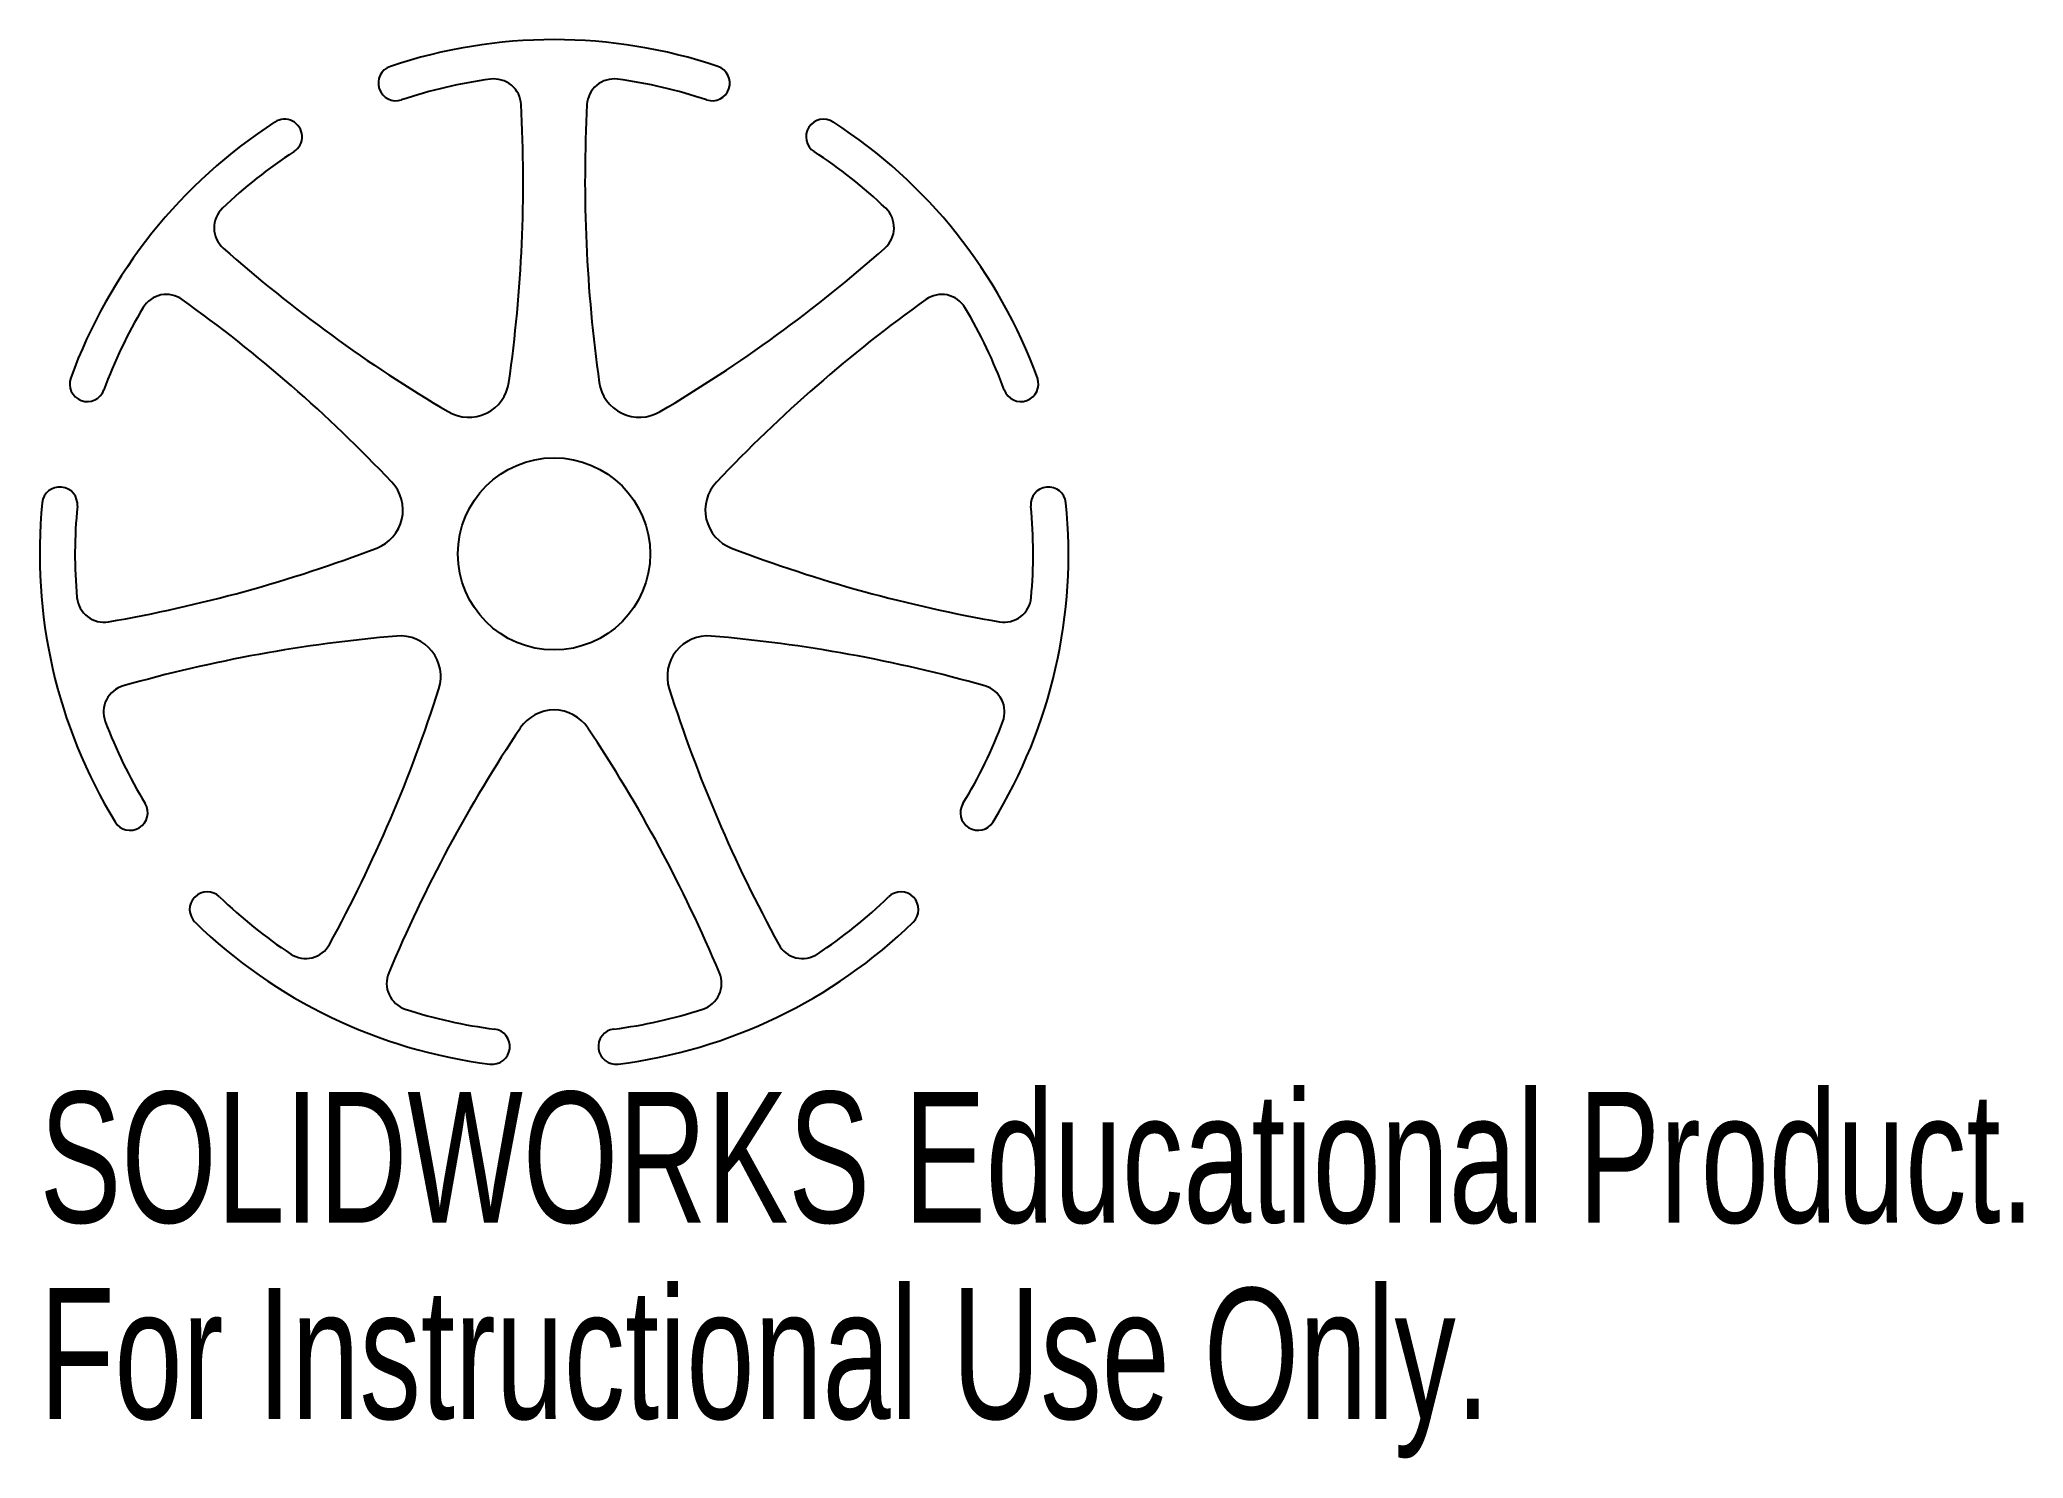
# Model space of a CAD drawing. Header units: millimetres. Extents: x -19 to 54.3, y -33.4 to 19.
import ezdxf

# ---------------------------------------------------------------- set-up
doc = ezdxf.new("R2010")
doc.units = ezdxf.units.MM
doc.styles.add('SLDTEXTSTYLE0', font='TXT', dxfattribs={"width": 0.7})

msp = doc.modelspace()

# ---------------------------------------------------------------- linework, layer by layer
at = {"color": 7, "linetype": 'Continuous', "lineweight": 25}
msp.add_circle((0, 0), 3.55, dxfattribs=at)
for centre, radius, start, end in [((0, 0), 19, 71.44412, 108.55588), ((-5.839, 17.394), 0.652, 108.55588, 288.55588), ((5.839, 17.394), 0.652, 251.44412, 71.44412), ((0, 0), 17.696, 97.61861, 108.55588), ((-2.213, 16.548), 1, 2.99599, 97.61861), ((2.213, 16.548), 1, 82.38139, 177.00401), ((0, 0), 17.696, 71.44412, 82.38139), ((-54.496, 13.812), 53.354, 351.94718, 2.99599), ((54.496, 13.812), 53.354, 177.00401, 188.05282), ((0, 0), 19, 122.87269, 159.98445), ((-9.959, 15.41), 0.652, 302.87269, 122.87269), ((9.959, 15.41), 0.652, 57.12731, 237.12731), ((0, 0), 19, 20.01555, 57.12731), ((0, 0), 17.696, 122.87269, 133.80996), ((0, 0), 17.696, 46.19004, 57.12731), ((-11.558, 12.048), 1, 133.80996, 228.43258), ((11.558, 12.048), 1, 311.56742, 46.19004), ((23.179, 51.218), 53.354, 228.43258, 239.48139), ((-23.179, 51.218), 53.354, 300.51861, 311.56742), ((-14.318, 8.587), 1, 54.42456, 149.04718), ((14.318, 8.587), 1, 30.95282, 125.57544), ((0, 0), 17.696, 149.04718, 159.98445), ((-44.776, -33.995), 53.354, 43.37575, 54.42456), ((44.776, -33.995), 53.354, 125.57544, 136.62425), ((0, 0), 17.696, 20.01555, 30.95282), ((-17.24, 6.28), 0.652, 159.98445, 339.98445), ((-3.153, 6.548), 1.5, 239.48139, 351.94718), ((3.153, 6.548), 1.5, 188.05282, 300.51861), ((17.24, 6.28), 0.652, 200.01555, 20.01555), ((-18.257, 1.822), 0.652, 354.30126, 174.30126), ((-7.085, 1.617), 1.5, 290.90996, 43.37575), ((7.085, 1.617), 1.5, 136.62425, 249.09004), ((18.257, 1.822), 0.652, 5.69874, 185.69874), ((0, 0), 19, 174.30126, 211.41303), ((0, 0), 17.696, 174.30126, 185.23853), ((0, 0), 19, 328.58697, 5.69874), ((0, 0), 17.696, 354.76147, 5.69874), ((-25.592, 50.056), 53.354, 279.86115, 290.90996), ((25.592, 50.056), 53.354, 249.09004, 260.13885), ((-16.626, -1.524), 1, 185.23853, 279.86115), ((16.626, -1.524), 1, 260.13885, 354.76147), ((-1.339, -56.203), 53.354, 94.80432, 105.85313), ((-5.682, -4.531), 1.5, 342.33854, 94.80432), ((5.682, -4.531), 1.5, 85.19568, 197.66146), ((1.339, -56.203), 53.354, 74.14687, 85.19568), ((-15.641, -5.84), 1, 105.85313, 200.47575), ((-55.092, 11.201), 53.354, 331.28972, 342.33854), ((55.092, 11.201), 53.354, 197.66146, 208.71028), ((15.641, -5.84), 1, 339.52425, 74.14687), ((0, -7.267), 1.5, 33.76711, 146.23289), ((0, 0), 17.696, 200.47575, 211.41303), ((43.107, -36.089), 53.354, 146.23289, 157.2817), ((-43.107, -36.089), 53.354, 22.7183, 33.76711), ((0, 0), 17.696, 328.58697, 339.52425), ((-15.659, -9.563), 0.652, 211.41303, 31.41303), ((15.659, -9.563), 0.652, 148.58697, 328.58697), ((-12.808, -13.138), 0.652, 45.72983, 225.72983), ((0, 0), 17.696, 225.72983, 236.66711), ((0, 0), 17.696, 303.33289, 314.27017), ((12.808, -13.138), 0.652, 314.27017, 134.27017), ((0, 0), 19, 225.72983, 262.8416), ((0, 0), 19, 277.1584, 314.27017), ((-9.174, -13.949), 1, 236.66711, 331.28972), ((9.174, -13.949), 1, 208.71028, 303.33289), ((-5.186, -15.87), 1, 157.2817, 251.90432), ((5.186, -15.87), 1, 288.09568, 22.7183), ((0, 0), 17.696, 251.90432, 262.8416), ((0, 0), 17.696, 277.1584, 288.09568), ((-2.286, -18.205), 0.652, 262.8416, 82.8416), ((2.286, -18.205), 0.652, 97.1584, 277.1584)]:
    msp.add_arc(centre, radius, start, end, dxfattribs=at)

# ---------------------------------------------------------------- texts
at = {"color": 7, "linetype": 'Continuous', "char_height": 4.83362, "attachment_point": 1, "style": 'SLDTEXTSTYLE0'}
for s, insert in [('SOLIDWORKS Educational Product.', (-19, -19.877)), ('For Instructional Use Only.', (-19, -27.127))]:
    msp.add_mtext(s, dxfattribs=dict(at, insert=insert))

doc.saveas('drawing.dxf')
